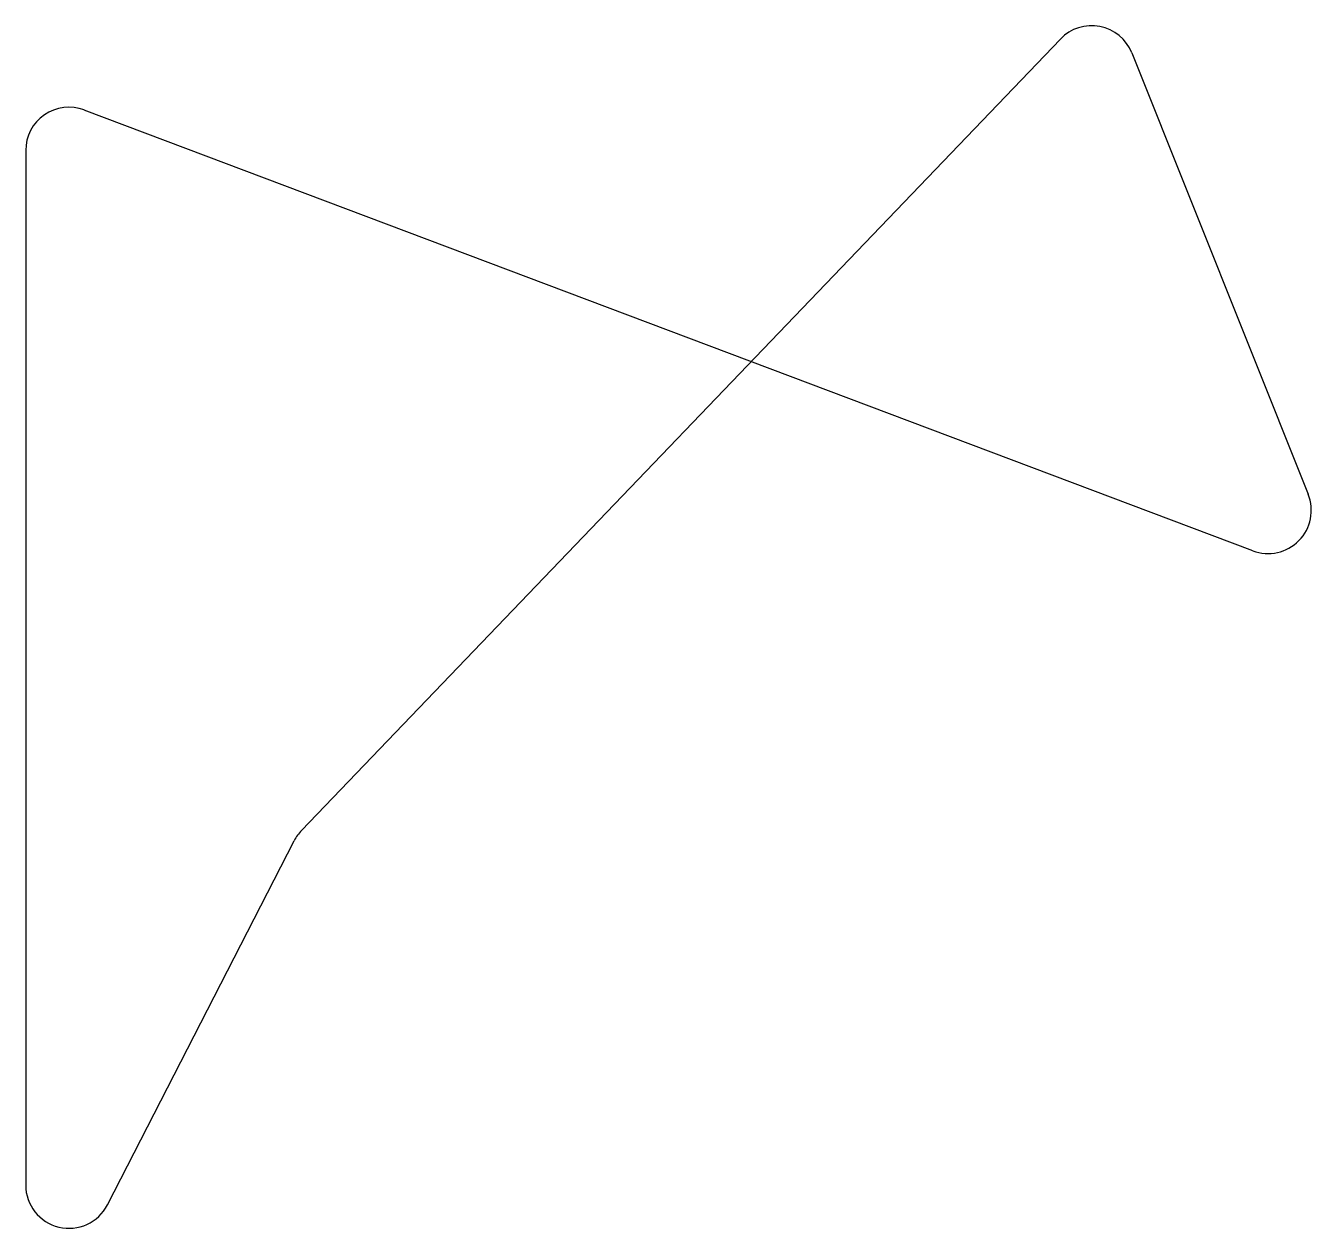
# Model space of a CAD drawing. Header units: millimetres. Extents: x 124.1 to 183.6, y -159.5 to -103.9.
import ezdxf

# ---------------------------------------------------------------- set-up
doc = ezdxf.new("R2010")
doc.units = ezdxf.units.MM

msp = doc.modelspace()

# ---------------------------------------------------------------- linework, layer by layer
for p, q in [((136.858, -141.061), (171.957, -104.471)), ((175.258, -105.112), (183.419, -125.515)), ((180.856, -128.129), (126.811, -107.752)), ((124.105, -109.623), (124.105, -157.453)), ((127.885, -158.366), (136.522, -141.533))]:
    msp.add_line(p, q)
for centre, start, end in [((173.401, -105.855), 21.80141, 136.19139), ((126.105, -109.623), 69.34109, 180), ((181.562, -126.258), 249.34109, 21.80141), ((138.301, -142.446), 136.19139, 152.83763), ((126.105, -157.453), 180, 332.83763)]:
    msp.add_arc(centre, 2, start, end)

doc.saveas('drawing.dxf')
